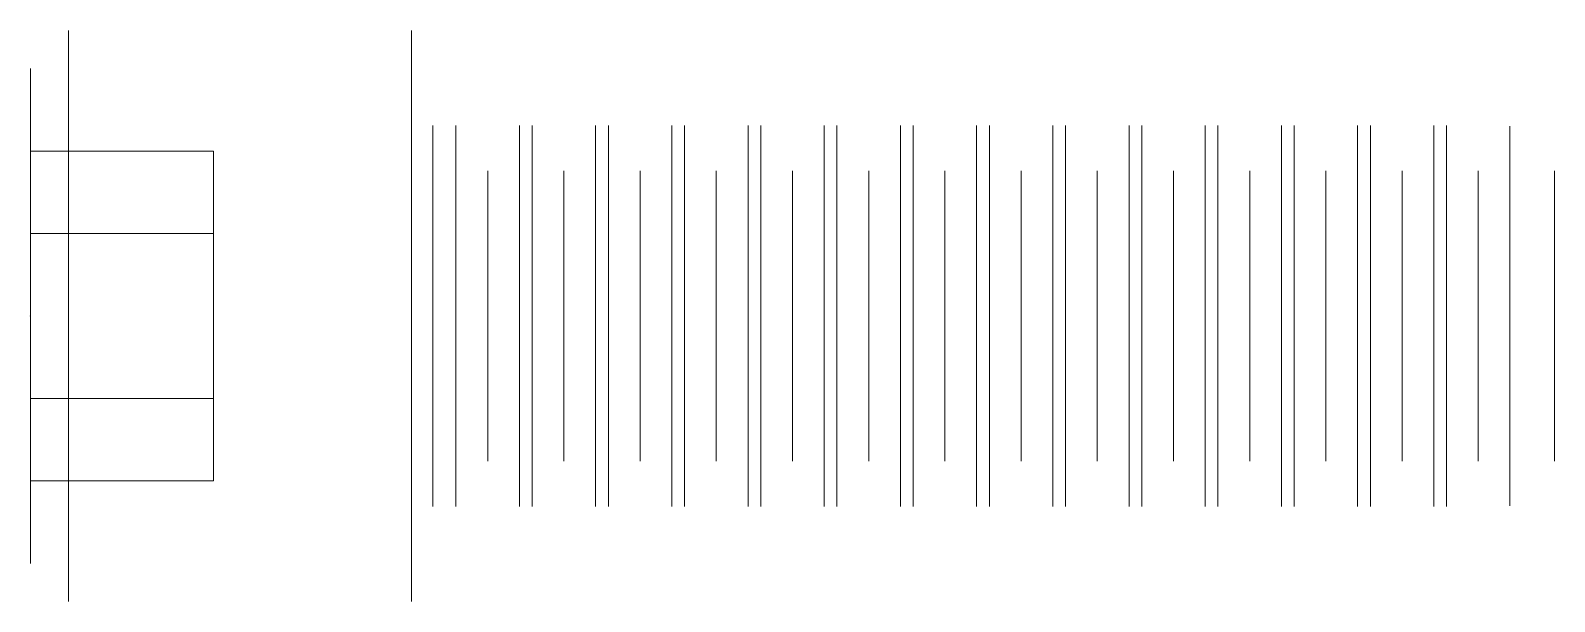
# Model space of a CAD drawing. Header units: inches. Extents: x 0 to 1, y -0.19 to 0.19.
import ezdxf

# ---------------------------------------------------------------- set-up
doc = ezdxf.new("R2010")
doc.units = ezdxf.units.IN
doc.header["$MEASUREMENT"] = 0
doc.layers.add('1', color=7, linetype='Continuous', true_color=0xffffff)
doc.layers.add('61', color=7, linetype='Continuous', true_color=0xffffff)

msp = doc.modelspace()

# ---------------------------------------------------------------- linework, layer by layer
at = {"layer": '1', "color": 92, "linetype": 'Continuous', "lineweight": 13}
for p, q in [((0.12, 0.108253), (0, 0.108253)), ((0, 0.108253), (0, 0.054127, -0.09375)), ((0, 0.108253), (0, 0.054127, 0.09375)), ((0.12, 0.108253), (0.12, 0.08119, -0.046875)), ((0.12, 0.108253), (0.12, 0.08119, 0.046875)), ((0.12, 0.08119, -0.046875), (0.12, 0.054127, -0.09375)), ((0.12, 0.08119, 0.046875), (0.12, 0.054127, 0.09375)), ((0.12, 0.054127, 0.09375), (0, 0.054127, 0.09375)), ((0.12, 0.054127, -0.09375), (0, 0.054127, -0.09375)), ((0, 0.054127, -0.09375), (0, -0.054127, -0.09375)), ((0, -0.054127, 0.09375), (0, 0.054127, 0.09375)), ((0.12, 0.054127, -0.09375), (0.12, 0, -0.09375)), ((0.12, 0, 0.09375), (0.12, 0.054127, 0.09375)), ((0.12, 0, -0.09375), (0.12, -0.054127, -0.09375)), ((0.12, -0.054127, 0.09375), (0.12, 0, 0.09375)), ((0.12, -0.054127, 0.09375), (0, -0.054127, 0.09375)), ((0.12, -0.054127, -0.09375), (0, -0.054127, -0.09375)), ((0, -0.108253), (0, -0.054127, -0.09375)), ((0, -0.054127, 0.09375), (0, -0.108253)), ((0.12, -0.08119, -0.046875), (0.12, -0.054127, -0.09375)), ((0.12, -0.054127, 0.09375), (0.12, -0.08119, 0.046875)), ((0.12, -0.108253), (0.12, -0.08119, -0.046875)), ((0.12, -0.08119, 0.046875), (0.12, -0.108253)), ((0.12, -0.108253), (0, -0.108253))]:
    msp.add_line(p, q, dxfattribs=at)
at = {"layer": '1', "color": 92, "linetype": 'Continuous', "lineweight": 13, "extrusion": (-1, 0, 0)}
for centre, radius in [((0, 0, -0.025), 0.1875), ((0, 0, -0.25), 0.1875), ((0, 0), 0.1625), ((0, 0, -0.25), 0.139), ((0, 0, -0.279169), 0.125), ((0, 0, -0.320831), 0.125), ((0, 0, -0.329169), 0.125), ((0, 0, -0.370831), 0.125), ((0, 0, -0.379169), 0.125), ((0, 0, -0.420831), 0.125), ((0, 0, -0.429169), 0.125), ((0, 0, -0.470831), 0.125), ((0, 0, -0.479169), 0.125), ((0, 0, -0.520831), 0.125), ((0, 0, -0.529169), 0.125), ((0, 0, -0.570831), 0.125), ((0, 0, -0.579169), 0.125), ((0, 0, -0.620831), 0.125), ((0, 0, -0.629169), 0.125), ((0, 0, -0.670831), 0.125), ((0, 0, -0.679169), 0.125), ((0, 0, -0.720831), 0.125), ((0, 0, -0.729169), 0.125), ((0, 0, -0.770831), 0.125), ((0, 0, -0.779169), 0.125), ((0, 0, -0.820831), 0.125), ((0, 0, -0.829169), 0.125), ((0, 0, -0.870831), 0.125), ((0, 0, -0.879169), 0.125), ((0, 0, -0.920831), 0.125), ((0, 0, -0.929169), 0.125), ((0, 0, -0.3), 0.09525), ((0, 0, -0.35), 0.09525), ((0, 0, -0.4), 0.09525), ((0, 0, -0.45), 0.09525), ((0, 0, -0.5), 0.09525), ((0, 0, -0.55), 0.09525), ((0, 0, -0.6), 0.09525), ((0, 0, -0.65), 0.09525), ((0, 0, -0.7), 0.09525), ((0, 0, -0.75), 0.09525), ((0, 0, -0.8), 0.09525), ((0, 0, -0.85), 0.09525), ((0, 0, -0.9), 0.09525), ((0, 0, -0.95), 0.09525), ((0, 0, -1), 0.09525)]:
    msp.add_circle(centre, radius, dxfattribs=at)
at = {"layer": '1', "color": 92, "linetype": 'Continuous', "lineweight": 13, "extrusion": (1, 0, 0)}
for centre, radius in [((0, 0, 0.264), 0.125), ((0, 0, 0.970592), 0.124658)]:
    msp.add_circle(centre, radius, dxfattribs=at)
at = {"layer": '1', "color": 92, "linetype": 'Continuous', "lineweight": 13, "extrusion": (-1, 0, 0)}
for start, end in [(150, 210), (90, 150), (210, 270), (270, 330), (30, 90), (330, 30)]:
    msp.add_arc((0, 0, -0.12), 0.09375, start, end, dxfattribs=at)
at = {"layer": '61', "color": 43, "linetype": 'Continuous', "lineweight": 18}
msp.add_point((0, 0), dxfattribs=at)

doc.saveas('drawing.dxf')
